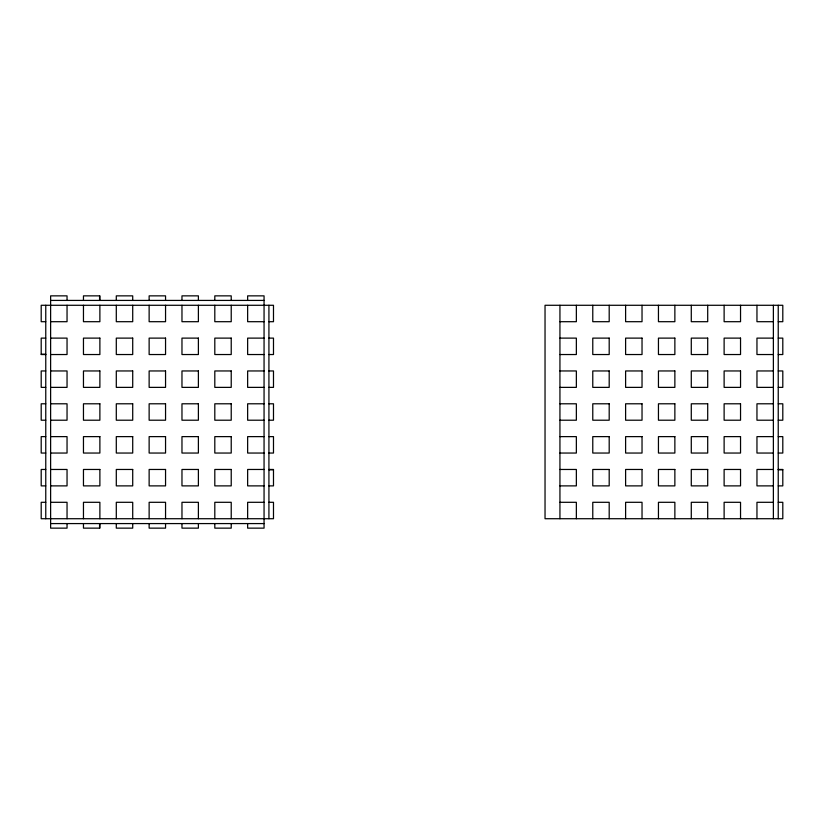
<?xml version="1.0" encoding="UTF-8"?>
<svg xmlns="http://www.w3.org/2000/svg" width="824" height="824" viewBox="0 0 824 824"><rect width="100%" height="100%" fill="white"/><g stroke="black" fill="none" stroke-linecap="round" stroke-linejoin="round"><path stroke-width="1.24" d="M50.624 300.42L264.061 300.42M45.763 321.7L41.2 321.7L41.2 305.282L273.486 305.282L273.486 321.7L268.923 321.7M50.624 321.7L67.043 321.7L67.043 305.282M264.061 321.7L247.643 321.7L247.643 305.282M559.939 321.7L576.357 321.7L576.357 305.282M773.375 321.7L756.957 321.7L756.957 305.282M778.237 321.7L782.8 321.7L782.8 305.282L545.035 305.282L545.035 518.718L782.8 518.718L782.8 502.3L778.237 502.3M45.763 338.118L41.2 338.118L41.2 354.536L45.763 354.536M50.624 338.118L67.043 338.118L67.043 354.536L50.624 354.536M264.061 338.118L247.643 338.118L247.643 354.536L264.061 354.536M268.923 338.118L273.486 338.118L273.486 354.536L268.923 354.536M559.939 338.118L576.357 338.118L576.357 354.536L559.939 354.536M773.375 338.118L756.957 338.118L756.957 354.536L773.375 354.536M778.237 338.118L782.8 338.118L782.8 354.536L778.237 354.536M41.2 354.238L45.763 354.238M45.763 370.954L41.2 370.954L41.2 387.373L45.763 387.373M50.624 370.954L67.043 370.954L67.043 387.373L50.624 387.373M264.061 370.954L247.643 370.954L247.643 387.373L264.061 387.373M268.923 370.954L273.486 370.954L273.486 387.373L268.923 387.373M559.939 370.954L576.357 370.954L576.357 387.373L559.939 387.373M773.375 370.954L756.957 370.954L756.957 387.373L773.375 387.373M778.237 370.954L782.8 370.954L782.8 387.373L778.237 387.373M45.763 403.791L41.2 403.791L41.2 420.209L45.763 420.209M50.624 403.791L67.043 403.791L67.043 420.209L50.624 420.209M264.061 403.791L247.643 403.791L247.643 420.209L264.061 420.209M268.923 403.791L273.486 403.791L273.486 420.209L268.923 420.209M559.939 403.791L576.357 403.791L576.357 420.209L559.939 420.209M773.375 403.791L756.957 403.791L756.957 420.209L773.375 420.209M778.237 403.791L782.8 403.791L782.8 420.209L778.237 420.209M45.763 436.627L41.2 436.627L41.2 453.046L45.763 453.046M50.624 436.627L67.043 436.627L67.043 453.046L50.624 453.046M264.061 436.627L247.643 436.627L247.643 453.046L264.061 453.046M268.923 436.627L273.486 436.627L273.486 453.046L268.923 453.046M559.939 436.627L576.357 436.627L576.357 453.046L559.939 453.046M773.375 436.627L756.957 436.627L756.957 453.046L773.375 453.046M778.237 436.627L782.8 436.627L782.8 453.046L778.237 453.046M45.763 469.464L41.2 469.464L41.2 485.882L45.763 485.882M50.624 469.464L67.043 469.464L67.043 485.882L50.624 485.882M264.061 469.464L247.643 469.464L247.643 485.882L264.061 485.882M268.923 469.464L273.486 469.464L273.486 485.882L268.923 485.882M559.939 469.464L576.357 469.464L576.357 485.882L559.939 485.882M773.375 469.464L756.957 469.464L756.957 485.882L773.375 485.882M778.237 469.464L782.8 469.464L782.8 485.882L778.237 485.882M268.923 469.762L273.486 469.762M778.237 469.762L782.8 469.762M45.763 502.3L41.2 502.3L41.2 518.718L273.486 518.718L273.486 502.3L268.923 502.3M50.624 502.3L67.043 502.3L67.043 518.718M264.061 502.3L247.643 502.3L247.643 518.718M559.939 502.3L576.357 502.3L576.357 518.718M773.375 502.3L756.957 502.3L756.957 518.718M50.624 523.58L264.061 523.58M778.237 305.282L778.237 518.718M773.375 305.282L773.375 518.718M740.539 305.282L740.539 321.7L724.121 321.7L724.121 305.282M740.539 518.718L740.539 502.3L724.121 502.3L724.121 518.718M707.703 305.282L707.703 321.7L691.284 321.7L691.284 305.282M707.703 518.718L707.703 502.3L691.284 502.3L691.284 518.718M674.866 305.282L674.866 321.7L658.448 321.7L658.448 305.282M674.866 518.718L674.866 502.3L658.448 502.3L658.448 518.718M642.03 305.282L642.03 321.7L625.612 321.7L625.612 305.282M642.03 518.718L642.03 502.3L625.612 502.3L625.612 518.718M609.194 305.282L609.194 321.7L592.775 321.7L592.775 305.282M609.194 518.718L609.194 502.3L592.775 502.3L592.775 518.718M559.939 305.282L559.939 518.718M268.923 305.282L268.923 518.718M247.643 300.42L247.643 295.857L264.061 295.857L264.061 528.143L247.643 528.143L247.643 523.58M231.225 300.42L231.225 295.857L214.807 295.857L214.807 300.42M231.225 305.282L231.225 321.7L214.807 321.7L214.807 305.282M231.225 518.718L231.225 502.3L214.807 502.3L214.807 518.718M231.225 523.58L231.225 528.143L214.807 528.143L214.807 523.58M198.388 300.42L198.388 295.857L181.97 295.857L181.97 300.42M198.388 305.282L198.388 321.7L181.97 321.7L181.97 305.282M198.388 518.718L198.388 502.3L181.97 502.3L181.97 518.718M198.388 523.58L198.388 528.143L181.97 528.143L181.97 523.58M165.552 300.42L165.552 295.857L149.134 295.857L149.134 300.42M165.552 305.282L165.552 321.7L149.134 321.7L149.134 305.282M165.552 518.718L165.552 502.3L149.134 502.3L149.134 518.718M165.552 523.58L165.552 528.143L149.134 528.143L149.134 523.58M132.715 300.42L132.715 295.857L116.297 295.857L116.297 300.42M132.715 305.282L132.715 321.7L116.297 321.7L116.297 305.282M132.715 518.718L132.715 502.3L116.297 502.3L116.297 518.718M132.715 523.58L132.715 528.143L116.297 528.143L116.297 523.58M99.879 300.42L99.879 295.857L83.461 295.857L83.461 300.42M99.879 305.282L99.879 321.7L83.461 321.7L83.461 305.282M99.879 518.718L99.879 502.3L83.461 502.3L83.461 518.718M99.879 523.58L99.879 528.143L83.461 528.143L83.461 523.58M99.57 295.857L99.57 300.42M99.57 523.58L99.57 528.143M67.043 300.42L67.043 295.857L50.624 295.857L50.624 528.143L67.043 528.143L67.043 523.58M45.763 305.282L45.763 518.718M99.879 338.118L83.461 338.118L83.461 354.536L99.879 354.536L99.879 338.118M132.715 338.118L116.297 338.118L116.297 354.536L132.715 354.536L132.715 338.118M165.552 338.118L149.134 338.118L149.134 354.536L165.552 354.536L165.552 338.118M198.388 338.118L181.97 338.118L181.97 354.536L198.388 354.536L198.388 338.118M231.225 338.118L214.807 338.118L214.807 354.536L231.225 354.536L231.225 338.118M609.194 338.118L592.775 338.118L592.775 354.536L609.194 354.536L609.194 338.118M642.03 338.118L625.612 338.118L625.612 354.536L642.03 354.536L642.03 338.118M674.866 338.118L658.448 338.118L658.448 354.536L674.866 354.536L674.866 338.118M707.703 338.118L691.284 338.118L691.284 354.536L707.703 354.536L707.703 338.118M740.539 338.118L724.121 338.118L724.121 354.536L740.539 354.536L740.539 338.118M99.879 370.954L83.461 370.954L83.461 387.373L99.879 387.373L99.879 370.954M132.715 370.954L116.297 370.954L116.297 387.373L132.715 387.373L132.715 370.954M165.552 370.954L149.134 370.954L149.134 387.373L165.552 387.373L165.552 370.954M198.388 370.954L181.97 370.954L181.97 387.373L198.388 387.373L198.388 370.954M231.225 370.954L214.807 370.954L214.807 387.373L231.225 387.373L231.225 370.954M609.194 370.954L592.775 370.954L592.775 387.373L609.194 387.373L609.194 370.954M642.03 370.954L625.612 370.954L625.612 387.373L642.03 387.373L642.03 370.954M674.866 370.954L658.448 370.954L658.448 387.373L674.866 387.373L674.866 370.954M707.703 370.954L691.284 370.954L691.284 387.373L707.703 387.373L707.703 370.954M740.539 370.954L724.121 370.954L724.121 387.373L740.539 387.373L740.539 370.954M99.879 403.791L83.461 403.791L83.461 420.209L99.879 420.209L99.879 403.791M132.715 403.791L116.297 403.791L116.297 420.209L132.715 420.209L132.715 403.791M165.552 403.791L149.134 403.791L149.134 420.209L165.552 420.209L165.552 403.791M198.388 403.791L181.97 403.791L181.97 420.209L198.388 420.209L198.388 403.791M231.225 403.791L214.807 403.791L214.807 420.209L231.225 420.209L231.225 403.791M609.194 403.791L592.775 403.791L592.775 420.209L609.194 420.209L609.194 403.791M642.03 403.791L625.612 403.791L625.612 420.209L642.03 420.209L642.03 403.791M674.866 403.791L658.448 403.791L658.448 420.209L674.866 420.209L674.866 403.791M707.703 403.791L691.284 403.791L691.284 420.209L707.703 420.209L707.703 403.791M740.539 403.791L724.121 403.791L724.121 420.209L740.539 420.209L740.539 403.791M99.879 436.627L83.461 436.627L83.461 453.046L99.879 453.046L99.879 436.627M132.715 436.627L116.297 436.627L116.297 453.046L132.715 453.046L132.715 436.627M165.552 436.627L149.134 436.627L149.134 453.046L165.552 453.046L165.552 436.627M198.388 436.627L181.97 436.627L181.97 453.046L198.388 453.046L198.388 436.627M231.225 436.627L214.807 436.627L214.807 453.046L231.225 453.046L231.225 436.627M609.194 436.627L592.775 436.627L592.775 453.046L609.194 453.046L609.194 436.627M642.03 436.627L625.612 436.627L625.612 453.046L642.03 453.046L642.03 436.627M674.866 436.627L658.448 436.627L658.448 453.046L674.866 453.046L674.866 436.627M707.703 436.627L691.284 436.627L691.284 453.046L707.703 453.046L707.703 436.627M740.539 436.627L724.121 436.627L724.121 453.046L740.539 453.046L740.539 436.627M99.879 469.464L83.461 469.464L83.461 485.882L99.879 485.882L99.879 469.464M132.715 469.464L116.297 469.464L116.297 485.882L132.715 485.882L132.715 469.464M165.552 469.464L149.134 469.464L149.134 485.882L165.552 485.882L165.552 469.464M198.388 469.464L181.97 469.464L181.97 485.882L198.388 485.882L198.388 469.464M231.225 469.464L214.807 469.464L214.807 485.882L231.225 485.882L231.225 469.464M609.194 469.464L592.775 469.464L592.775 485.882L609.194 485.882L609.194 469.464M642.03 469.464L625.612 469.464L625.612 485.882L642.03 485.882L642.03 469.464M674.866 469.464L658.448 469.464L658.448 485.882L674.866 485.882L674.866 469.464M707.703 469.464L691.284 469.464L691.284 485.882L707.703 485.882L707.703 469.464M740.539 469.464L724.121 469.464L724.121 485.882L740.539 485.882L740.539 469.464"/></g></svg>
